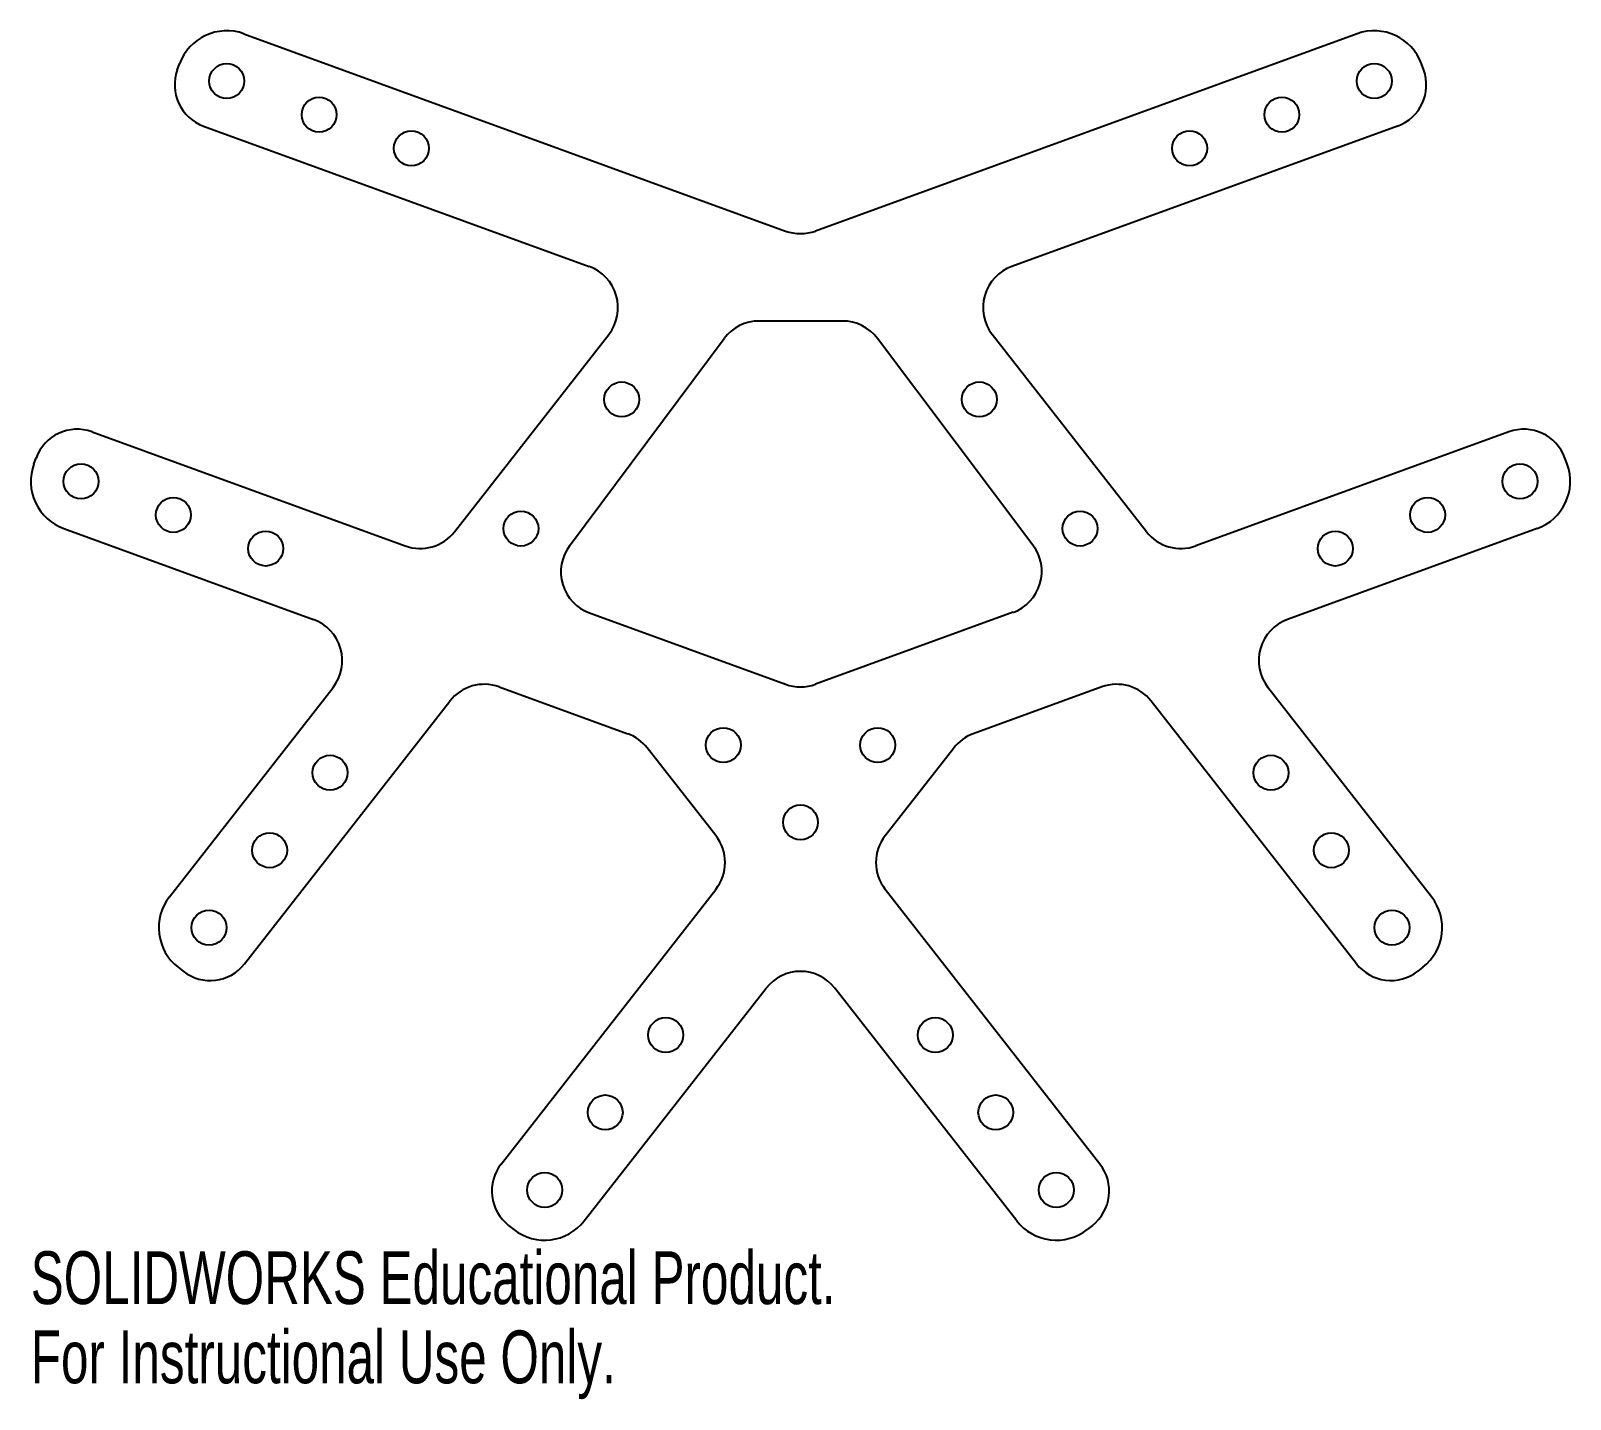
# Model space of a CAD drawing. Header units: millimetres. Extents: x -70 to 70, y -81 to 44.
import ezdxf

# ---------------------------------------------------------------- set-up
doc = ezdxf.new("R2010")
doc.units = ezdxf.units.MM
doc.styles.add('SLDTEXTSTYLE0', font='TXT', dxfattribs={"width": 0.7})

msp = doc.modelspace()

# ---------------------------------------------------------------- linework, layer by layer
at = {"color": 7, "linetype": 'Continuous', "lineweight": 25}
for p, q in [((-50.96, 44.19), (-1.37, 26.14)), ((50.96, 44.19), (1.37, 26.14)), ((-57.06, 40.88), (-56.85, 41.44)), ((57.06, 40.88), (56.85, 41.44)), ((-54.67, 35.75), (-19.34, 22.9)), ((54.67, 35.75), (19.34, 22.9)), ((3.84, 17.9), (-3.78, 17.9)), ((-31.67, -1.39), (-17.56, 16.67)), ((-21.15, -2.68), (-6.99, 16.29)), ((21.28, -2.61), (7.04, 16.3)), ((31.67, -1.39), (17.56, 16.67)), ((-64.86, 7.75), (-36.19, -2.68)), ((64.86, 7.75), (36.19, -2.68)), ((-70.19, 4.8), (-69.99, 5.36)), ((70.19, 4.8), (69.99, 5.36)), ((-67.44, -1.1), (-44.59, -9.42)), ((67.44, -1.1), (44.59, -9.42)), ((-19.31, -8.83), (-1.37, -15.36)), ((19.46, -8.77), (1.37, -15.36)), ((-57.78, -34.81), (-42.8, -15.64)), ((-50.9, -40.94), (-32.11, -16.9)), ((-27.59, -15.6), (-15.81, -19.89)), ((27.59, -15.6), (15.81, -19.89)), ((50.9, -40.94), (32.11, -16.9)), ((57.78, -34.81), (42.8, -15.64)), ((-7.76, -29.21), (-14.03, -21.19)), ((7.76, -29.21), (14.03, -21.19)), ((-27.41, -59.29), (-7.76, -34.14)), ((27.41, -59.29), (7.76, -34.14)), ((-56.98, -41.26), (-56.51, -41.63)), ((56.98, -41.26), (56.51, -41.63)), ((-19.8, -64.48), (-3.15, -43.18)), ((19.8, -64.48), (3.15, -43.18)), ((-26.73, -64.91), (-26.25, -65.27)), ((26.73, -64.91), (26.25, -65.27))]:
    msp.add_line(p, q, dxfattribs=at)
for centre in [(-52.53, 39.87), (52.53, 39.87), (-44.07, 36.79), (44.07, 36.79), (-35.62, 33.71), (35.62, 33.71), (-16.37, 10.72), (16.37, 10.72), (-65.87, 3.22), (65.87, 3.22), (-57.41, 0.15), (57.41, 0.15), (-25.6, -1.1), (25.6, -1.1), (-48.96, -2.93), (48.96, -2.93), (-7.07, -20.93), (7.07, -20.93), (-43.07, -23.46), (43.07, -23.46), (0, -28), (-48.61, -30.55), (48.61, -30.55), (-54.15, -37.64), (54.15, -37.64), (-12.34, -47.47), (12.34, -47.47), (-17.88, -54.56), (17.88, -54.56), (-23.42, -61.65), (23.42, -61.65)]:
    msp.add_circle(centre, 1.6, dxfattribs=at)
for centre, radius, start, end in [((-52.53, 39.87), 4.6, 70, 160), ((52.53, 39.87), 4.6, 20, 110), ((-53.3, 39.51), 4, 160, 250), ((53.3, 39.51), 4, 290, 20), ((0, 29.9), 4, 250, 290), ((-20.71, 19.14), 4, 322, 70), ((20.71, 19.14), 4, 110, 218), ((-3.78, 13.9), 4, 90, 143.2517), ((3.84, 13.9), 4, 36.9885, 90), ((-66.23, 3.99), 4, 70, 160), ((66.23, 3.99), 4, 20, 110), ((-65.87, 3.22), 4.6, 160, 250), ((65.87, 3.22), 4.6, 290, 20), ((-34.82, 1.07), 4, 250, 322), ((34.82, 1.07), 4, 218, 290), ((-17.94, -5.07), 4, 143.2517, 250), ((18.09, -5.02), 4, 290, 36.9885), ((-45.95, -13.18), 4, 322, 70), ((45.95, -13.18), 4, 110, 218), ((-28.96, -19.36), 4, 70, 142), ((0, -11.6), 4, 250, 290), ((28.96, -19.36), 4, 38, 110), ((-17.18, -23.65), 4, 38, 70), ((17.18, -23.65), 4, 110, 142), ((-10.91, -31.67), 4, 322, 38), ((10.91, -31.67), 4, 142, 218), ((-54.15, -37.64), 4.6, 142, 232), ((54.15, -37.64), 4.6, 308, 38), ((-54.05, -38.48), 4, 232, 322), ((0, -45.64), 4, 38, 142), ((54.05, -38.48), 4, 218, 308), ((-24.26, -61.75), 4, 142, 232), ((24.26, -61.75), 4, 308, 38), ((-23.42, -61.65), 4.6, 232, 322), ((23.42, -61.65), 4.6, 218, 308)]:
    msp.add_arc(centre, radius, start, end, dxfattribs=at)

# ---------------------------------------------------------------- texts
at = {"color": 7, "linetype": 'Continuous', "char_height": 4.8336, "attachment_point": 1, "style": 'SLDTEXTSTYLE0'}
for s, insert in [('SOLIDWORKS Educational Product.', (-70.47, -67.27)), ('For Instructional Use Only.', (-70.47, -74.52))]:
    msp.add_mtext(s, dxfattribs=dict(at, insert=insert))

doc.saveas('drawing.dxf')
